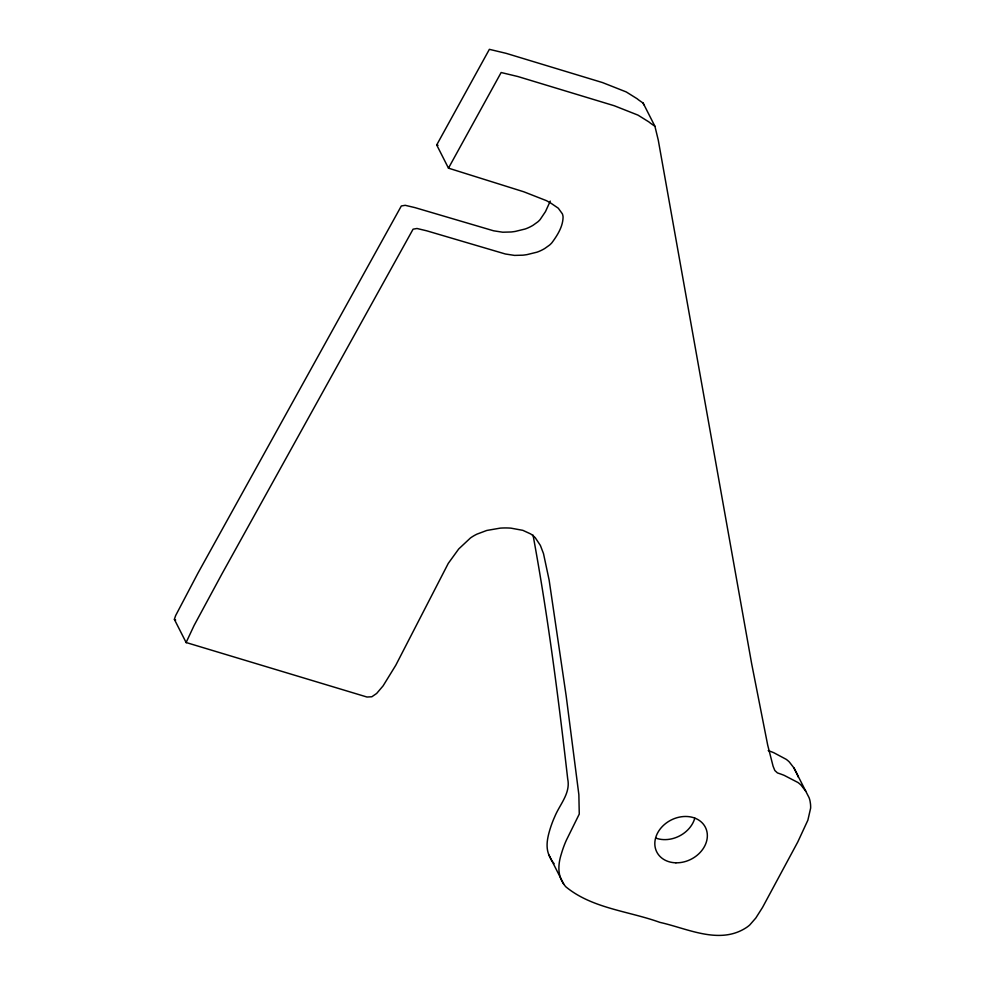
<?xml version="1.0" encoding="UTF-8"?>
<svg xmlns="http://www.w3.org/2000/svg" width="985" height="985" viewBox="0 0 985 985"><rect width="100%" height="100%" fill="white"/><g stroke="black" fill="none" stroke-linecap="round" stroke-linejoin="round"><path stroke-width="1.48" d="M436.7 144.955L489.373 49.336L506.13 53.338L602.5 82.568L626.214 91.925L637.221 98.795A38.612 31.163 -26.9 0 0 639.117 100.298L643.143 103.08L654.914 126.265L658.263 140.092L751.641 663.631L767.709 745.177L773.09 766.219L774.826 770.504L777.436 772.917A136.583 110.221 -26.9 0 1 784.159 775.343L797.985 782.521A37.602 30.35 -26.9 0 1 801.125 785.217L805.718 791.127L809.054 797.628A36.359 29.341 -26.9 0 1 810.101 801.334L810.495 804.019A44.054 35.558 -26.9 0 1 810.63 808.143L807.872 820.185L797.776 841.978L762.538 907.419L755.815 918.02L749.794 924.927A24.637 19.885 -26.9 0 1 745.977 927.833C719.185 945.034 687.345 928.424 659.851 922.366C628.676 911.076 592.145 908.49 565.846 886.808A39.659 32.012 -26.9 0 1 562.767 882.548C557.375 873.954 558.323 863.279 561.315 854.032A125.083 100.938 -26.9 0 1 563.42 847.506L564.159 845.512A103.56 83.565 -26.9 0 1 566.473 839.983L579.266 814.066L578.86 794.649L566.166 695.878L549.125 580.03L543.498 553.607L540.383 545.444L535.347 537.859A35.472 28.627 -26.9 0 0 530.607 533.907L522.838 530.336L510.907 528.145A66.648 53.781 -26.9 0 0 500.232 528.132L486.775 530.459L476.925 534.153A37.836 30.535 -26.9 0 0 470.485 537.945L458.727 548.953L448.273 563.383L395.798 665.232L383.079 685.892L376.639 693.465L371.837 696.764L366.974 697.023L186.116 642.515L194.094 625.475L221.847 574.095L413.084 229.173L416.987 228.495L426.702 230.81L505.367 253.995L514.502 255.398L522.949 255.177A80.721 65.133 -26.9 0 0 527.037 254.61L536.948 252.185A33.305 26.878 -26.9 0 0 540.863 250.584A35.94 28.996 -26.9 0 0 544.84 248.442L549.531 245.093A21.374 17.25 -26.9 0 0 551.92 242.729C557.436 235.255 562.977 226.55 563.075 216.983A17.656 14.246 -26.9 0 0 562.373 213.856L558.286 208.204L550.8 203.107A237.89 191.964 -26.9 0 0 546.453 200.669L523.848 191.804L448.471 168.152L436.7 144.955L438.042 145.3M448.471 168.152L501.143 72.521L517.888 76.534L614.271 105.752L637.984 115.122L648.992 121.98A38.612 31.163 -26.9 0 0 650.888 123.482L654.914 126.265M550.27 201.1L545.481 211.603L540.149 219.544A21.374 17.25 -26.9 0 1 537.773 221.896L533.082 225.257A35.94 28.996 -26.9 0 1 529.093 227.387A33.305 26.878 -26.9 0 1 525.177 229L515.266 231.426A80.721 65.133 -26.9 0 1 511.178 231.98L502.732 232.214L493.608 230.798L414.944 207.613L405.217 205.311L401.326 205.976L197.874 573.282L175.662 615.539L174.357 619.319L175.675 620.058M798.047 776.87A36.359 29.341 -26.9 0 0 797.284 774.432L793.947 767.931L789.354 762.021A37.602 30.35 -26.9 0 0 786.215 759.337L773.841 752.737A134.785 108.756 -26.9 0 0 768.226 750.595M793.947 767.931L805.718 791.127M533.045 535.114C547.906 615.81 558.384 697.405 567.705 778.938C570.758 793.356 559.714 804.388 554.703 816.787A103.56 83.565 -26.9 0 0 552.4 822.315L551.662 824.31A125.083 100.938 -26.9 0 0 549.544 830.847C547.278 838.617 545.665 847.248 548.928 855.005L563.654 883.976M174.444 619.528L186.214 642.712M548.928 855.005L550.997 859.363A39.659 32.012 -26.9 0 0 554.075 863.611M643.143 103.08L643.796 104.779M694.807 818.141A27.26 22.002 -26.9 0 1 656.022 838.161M675.919 862.811A27.26 22.002 -26.9 0 0 705.974 828.57A27.26 22.002 -26.9 0 0 661.354 827.56A27.26 22.002 -26.9 0 0 675.919 862.811"/></g></svg>
